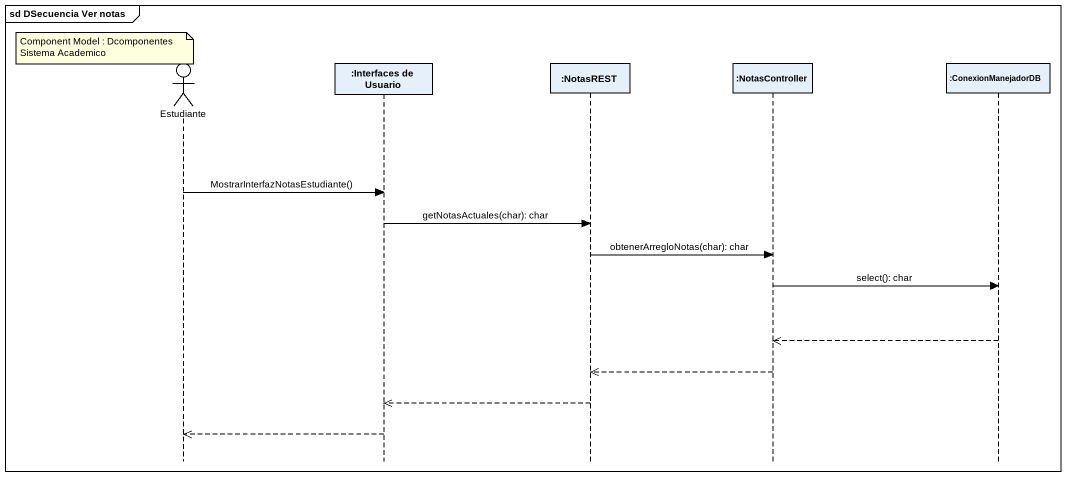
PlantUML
@startuml
mainframe sd DSecuencia Ver notas
hide footbox
actor Estudiante
participant ":Interfaces de Usuario" as Interfaces_de_Usuario
participant ":NotasREST" as NotasREST
participant ":NotasController" as NotasController
participant ":ConexionManejadorDB" as ConexionManejadorDB

note over Estudiante : Component Model : Dcomponentes Sistema Academico
Estudiante -> Interfaces_de_Usuario : MostrarInterfazNotasEstudiante()
Interfaces_de_Usuario -> NotasREST : getNotasActuales(char): char
NotasREST -> NotasController : obtenerArregloNotas(char): char
NotasController -> ConexionManejadorDB : select(): char
ConexionManejadorDB -->> NotasController
NotasController -->> NotasREST
NotasREST -->> Interfaces_de_Usuario
Interfaces_de_Usuario -->> Estudiante
@enduml
